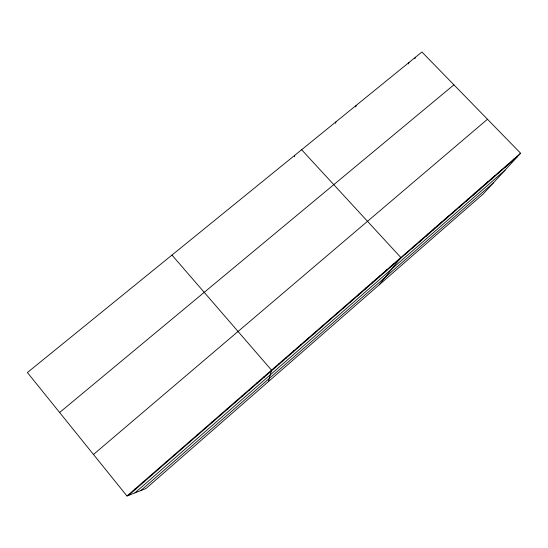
<?xml version="1.0" encoding="UTF-8"?>
<svg xmlns="http://www.w3.org/2000/svg" width="548" height="548" viewBox="0 0 548 548"><rect width="100%" height="100%" fill="white"/><g stroke="black" fill="none" stroke-linecap="round" stroke-linejoin="round"><path stroke-width="0.82" d="M256.786 383.71L256.861 382.901M294.468 156.742L294.673 155.372M264.033 377.394L264.204 376.51M335.534 123.362L335.931 121.848M268.431 381.579L271.513 370.14L171.976 255.073M355.693 106.976L356.179 105.401M278.617 364.694L278.973 363.653M285.946 358.31L286.392 357.186M408.376 63.952L408.979 62.499M414.836 58.705L415.459 57.232M293.249 351.953L293.783 350.747M300.516 345.617L301.14 344.343M307.75 339.315L308.469 337.965M314.956 333.04L315.758 331.615M322.128 326.793L323.019 325.293M329.273 320.573L330.252 318.991M336.383 314.374L337.452 312.723M343.466 308.209L344.617 306.483M350.514 302.064L351.754 300.27M357.536 295.954L358.858 294.084M364.53 289.865L365.934 287.926M371.489 283.802L372.976 281.788M378.421 277.761L379.99 275.685M385.326 271.746L386.97 269.602M392.197 265.766L393.923 263.547M379.326 284.72L400.848 257.519L301.626 149.727M405.856 253.868L407.739 251.511M412.644 247.956L414.61 245.538M419.398 242.065L421.439 239.586M426.132 236.209L428.248 233.654M432.831 230.372L435.03 227.756M439.503 224.557L441.777 221.878M446.154 218.768L448.497 216.022M452.771 213.001L455.189 210.199M459.361 207.26L461.854 204.39M465.923 201.548L468.492 198.616M472.458 195.855L475.102 192.862M478.973 190.183L481.678 187.128M485.453 184.532L488.234 181.422M491.905 178.908L494.762 175.737M498.338 173.312L501.262 170.079M504.742 167.736L507.736 164.441M511.12 162.181L514.182 158.824M520.6 153.234L483.144 194.04L145.98 488.528L126.972 496.009L27.4 372.537L421.912 51.992L520.6 153.234L126.972 496.009M128.588 495.378L517.47 156.646M134.931 492.878L505.071 170.154M140.815 490.563L493.453 182.813M93.475 454.47L487.467 119.245M59.622 412.5L453.922 84.824M134.89 489.117L136.397 488.576M142.768 482.254L144.172 481.802M150.618 475.424L151.912 475.061M158.427 468.622L159.619 468.348M166.202 461.848L167.291 461.663M173.942 455.107L174.928 455.011M181.648 448.401L182.532 448.387M189.32 441.715L190.108 441.791M196.958 435.064L197.643 435.222M204.562 428.447L205.151 428.687M212.131 421.85L212.624 422.179M219.673 415.288L220.063 415.699M227.173 408.753L227.475 409.246M234.647 402.246L234.845 402.821M242.086 395.772L242.189 396.423M249.491 389.32L249.504 390.053"/></g></svg>
